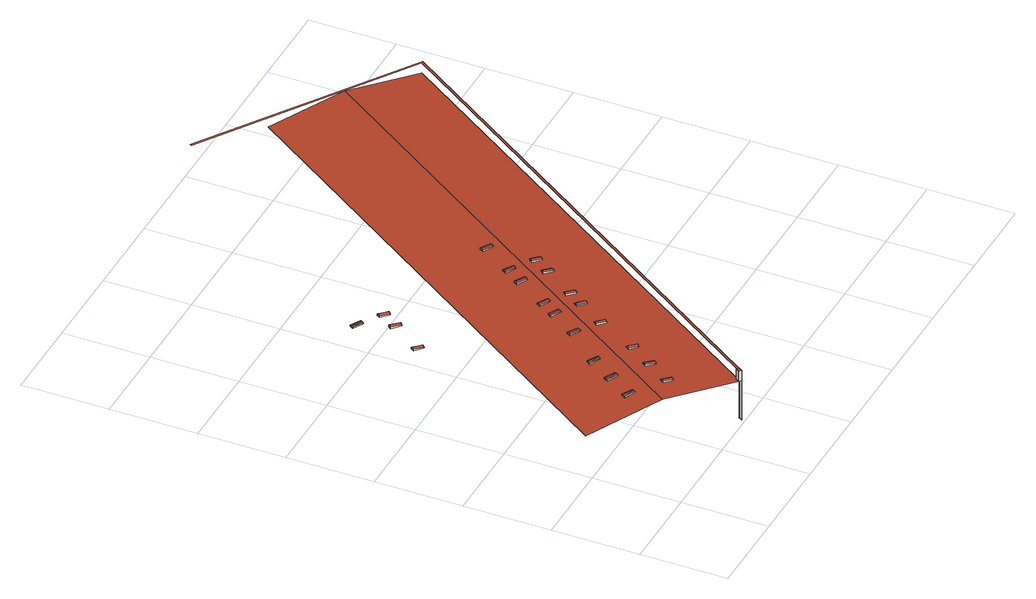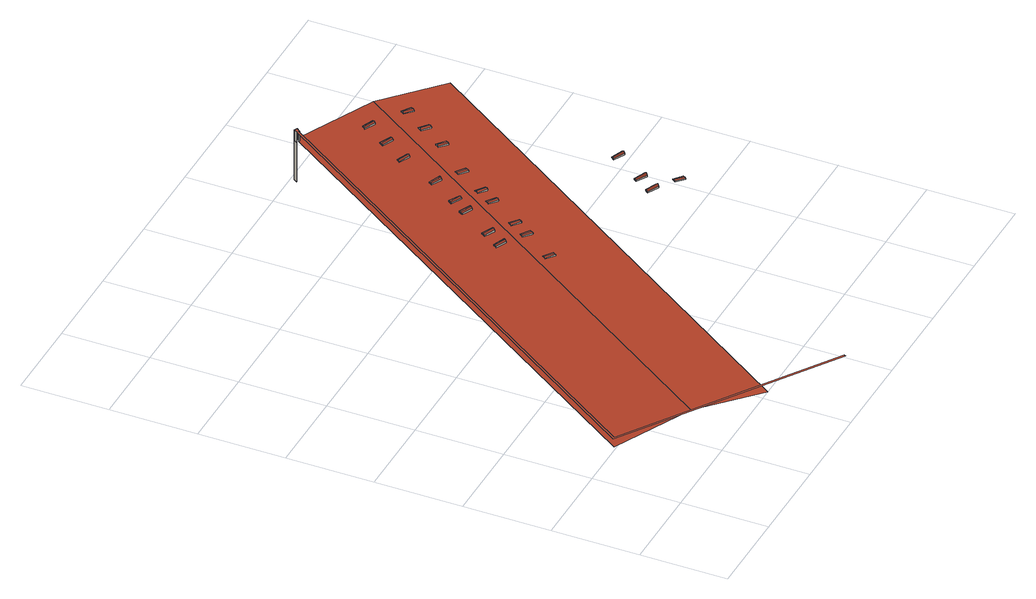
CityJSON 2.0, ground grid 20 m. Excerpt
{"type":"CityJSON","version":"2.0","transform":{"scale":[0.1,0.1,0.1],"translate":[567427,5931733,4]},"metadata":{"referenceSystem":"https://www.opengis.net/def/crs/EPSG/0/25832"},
"CityObjects":{
"building1":{"type":"Building","attributes":{"Grundfläche 2D":"37294.614935","Grundhöhe NN":"4.734"},"children":["building1-1","building1-2","building1-3","building1-4","building1-5","building1-6","building1-7","building1-8","building1-9","building1-10","building1-11","building1-12","building1-13","building1-14","building1-15","building1-16","building1-17","building1-18","building1-19","building1-20","building1-21"],"geometry":[{"type":"MultiSurface","lod":"3","boundaries":[[[0,1,2,3]],[[3,4,5,0]],[[1,6,7,2]],[[8,5,4,9]],[[6,1,10,11]],[[12,6,11,13]],[[6,12,14,7]],[[15,16,17,18]],[[0,5,8,19,15,18]],[[7,14,20,21,22,23,9,4,3,2]]],"semantics":{"surfaces":[{"type":"WallSurface"},{"type":"RoofSurface"}],"values":[0,0,0,0,0,0,0,1,1,1]}}]},
"building1-1":{"type":"BuildingInstallation","parents":["building1"],"geometry":[{"type":"MultiSurface","lod":"3","boundaries":[[[24,25,26,27]],[[24,27,28]],[[24,28,29]],[[30,31,32,28,27,26]],[[32,33,29,28]],[[29,33,34,25,24]],[[34,30,26,25]]],"semantics":{"surfaces":[{"type":"RoofSurface"},{"type":"WallSurface"}],"values":[0,0,0,1,1,1,1]}}]},
"building1-2":{"type":"BuildingInstallation","parents":["building1"],"geometry":[{"type":"MultiSurface","lod":"3","boundaries":[[[35,36,37,38]],[[35,38,39]],[[35,39,40]],[[37,41,42,39,38]],[[42,43,40,39]],[[40,43,44,36,35]],[[44,41,37,36]]],"semantics":{"surfaces":[{"type":"RoofSurface"},{"type":"WallSurface"}],"values":[0,0,0,1,1,1,1]}}]},
"building1-3":{"type":"BuildingInstallation","parents":["building1"],"geometry":[{"type":"MultiSurface","lod":"3","boundaries":[[[45,46,47,48]],[[49,46,45,50]],[[51,52,48,47]],[[48,52,53,50,45]],[[53,54,49,50]],[[49,54,51,47,46]]],"semantics":{"surfaces":[{"type":"RoofSurface"},{"type":"WallSurface"}],"values":[0,0,1,1,1,1]}}]},
"building1-4":{"type":"BuildingInstallation","parents":["building1"],"geometry":[{"type":"MultiSurface","lod":"3","boundaries":[[[55,56,57,58]],[[59,56,55,60]],[[61,62,58,57]],[[58,62,63,60,55]],[[63,64,59,60]],[[59,64,61,57,56]]],"semantics":{"surfaces":[{"type":"RoofSurface"},{"type":"WallSurface"}],"values":[0,0,1,1,1,1]}}]},
"building1-5":{"type":"BuildingInstallation","parents":["building1"],"geometry":[{"type":"MultiSurface","lod":"3","boundaries":[[[65,66,67,68]],[[65,68,69]],[[65,69,70]],[[67,71,72,69,68]],[[72,73,70,69]],[[70,73,74,66,65]],[[74,71,67,66]]],"semantics":{"surfaces":[{"type":"RoofSurface"},{"type":"WallSurface"}],"values":[0,0,0,1,1,1,1]}}]},
"building1-6":{"type":"BuildingInstallation","parents":["building1"],"geometry":[{"type":"MultiSurface","lod":"3","boundaries":[[[75,76,77,78]],[[79,76,75,80]],[[81,82,78,77]],[[78,82,83,80,75]],[[83,84,79,80]],[[79,84,81,77,76]]],"semantics":{"surfaces":[{"type":"RoofSurface"},{"type":"WallSurface"}],"values":[0,0,1,1,1,1]}}]},
"building1-7":{"type":"BuildingInstallation","parents":["building1"],"geometry":[{"type":"MultiSurface","lod":"3","boundaries":[[[85,86,87]],[[88,86,85]],[[89,85,87,90]],[[86,91,92,90,87]],[[92,93,89,90]],[[89,93,94,88,85]],[[94,91,86,88]]],"semantics":{"surfaces":[{"type":"RoofSurface"},{"type":"WallSurface"}],"values":[0,0,0,1,1,1,1]}}]},
"building1-8":{"type":"BuildingInstallation","parents":["building1"],"geometry":[{"type":"MultiSurface","lod":"3","boundaries":[[[95,96,97,98]],[[99,96,95,100]],[[101,102,98,97]],[[98,102,103,100,95]],[[103,104,99,100]],[[99,104,101,97,96]]],"semantics":{"surfaces":[{"type":"RoofSurface"},{"type":"WallSurface"}],"values":[0,0,1,1,1,1]}}]},
"building1-9":{"type":"BuildingInstallation","parents":["building1"],"geometry":[{"type":"MultiSurface","lod":"3","boundaries":[[[105,106,107,108]],[[109,106,105,110]],[[111,112,108,107]],[[108,112,113,110,105]],[[109,110,113,114]],[[114,115,111,107,106,109]]],"semantics":{"surfaces":[{"type":"RoofSurface"},{"type":"WallSurface"}],"values":[0,0,1,1,1,1]}}]},
"building1-10":{"type":"BuildingInstallation","parents":["building1"],"geometry":[{"type":"MultiSurface","lod":"3","boundaries":[[[116,117,118,119]],[[120,116,119,121]],[[122,123,121,119,118]],[[120,121,123,124]],[[120,124,125,117,116]],[[125,122,118,117]]],"semantics":{"surfaces":[{"type":"RoofSurface"},{"type":"WallSurface"}],"values":[0,0,1,1,1,1]}}]},
"building1-11":{"type":"BuildingInstallation","parents":["building1"],"geometry":[{"type":"MultiSurface","lod":"3","boundaries":[[[126,127,128,129]],[[130,127,126,131]],[[132,133,129,128]],[[133,134,135,131,126,129]],[[135,136,130,131]],[[130,136,132,128,127]]],"semantics":{"surfaces":[{"type":"RoofSurface"},{"type":"WallSurface"}],"values":[0,0,1,1,1,1]}}]},
"building1-12":{"type":"BuildingInstallation","parents":["building1"],"geometry":[{"type":"MultiSurface","lod":"3","boundaries":[[[137,138,139,140]],[[141,138,137,142]],[[143,144,140,139]],[[140,144,145,142,137]],[[145,146,141,142]],[[146,147,143,139,138,141]]],"semantics":{"surfaces":[{"type":"RoofSurface"},{"type":"WallSurface"}],"values":[0,0,1,1,1,1]}}]},
"building1-13":{"type":"BuildingInstallation","parents":["building1"],"geometry":[{"type":"MultiSurface","lod":"3","boundaries":[[[148,149,150,151]],[[152,148,151,153]],[[150,154,155,153,151]],[[155,156,152,153]],[[152,156,157,149,148]],[[157,154,150,149]]],"semantics":{"surfaces":[{"type":"RoofSurface"},{"type":"WallSurface"}],"values":[0,0,1,1,1,1]}}]},
"building1-14":{"type":"BuildingInstallation","parents":["building1"],"geometry":[{"type":"MultiSurface","lod":"3","boundaries":[[[158,159,160,161]],[[162,158,161,163]],[[164,165,166,163,161,160]],[[166,167,162,163]],[[162,167,168,159,158]],[[168,164,160,159]]],"semantics":{"surfaces":[{"type":"RoofSurface"},{"type":"WallSurface"}],"values":[0,0,1,1,1,1]}}]},
"building1-15":{"type":"BuildingInstallation","parents":["building1"],"geometry":[{"type":"MultiSurface","lod":"3","boundaries":[[[169,170,171,172]],[[173,170,169,174]],[[175,176,172,171]],[[172,176,177,174,169]],[[177,178,173,174]],[[173,178,175,171,170]]],"semantics":{"surfaces":[{"type":"RoofSurface"},{"type":"WallSurface"}],"values":[0,0,1,1,1,1]}}]},
"building1-16":{"type":"BuildingInstallation","parents":["building1"],"geometry":[{"type":"MultiSurface","lod":"3","boundaries":[[[179,180,181,182]],[[183,180,179,184]],[[185,186,182,181]],[[182,186,187,184,179]],[[187,188,183,184]],[[183,188,185,181,180]]],"semantics":{"surfaces":[{"type":"RoofSurface"},{"type":"WallSurface"}],"values":[0,0,1,1,1,1]}}]},
"building1-17":{"type":"BuildingInstallation","parents":["building1"],"geometry":[{"type":"MultiSurface","lod":"3","boundaries":[[[189,190,191,192]],[[193,189,192,194]],[[191,195,196,194,192]],[[196,197,193,194]],[[193,197,198,190,189]],[[198,195,191,190]]],"semantics":{"surfaces":[{"type":"RoofSurface"},{"type":"WallSurface"}],"values":[0,0,1,1,1,1]}}]},
"building1-18":{"type":"BuildingInstallation","parents":["building1"],"geometry":[{"type":"MultiSurface","lod":"3","boundaries":[[[199,200,201,202]],[[203,199,202,204]],[[201,205,206,204,202]],[[206,207,203,204]],[[203,207,208,200,199]],[[208,205,201,200]]],"semantics":{"surfaces":[{"type":"RoofSurface"},{"type":"WallSurface"}],"values":[0,0,1,1,1,1]}}]},
"building1-19":{"type":"BuildingInstallation","parents":["building1"],"geometry":[{"type":"MultiSurface","lod":"3","boundaries":[[[209,210,211,212]],[[213,210,209,214]],[[215,216,212,211]],[[212,216,217,214,209]],[[217,218,213,214]],[[213,218,215,211,210]]],"semantics":{"surfaces":[{"type":"RoofSurface"},{"type":"WallSurface"}],"values":[0,0,1,1,1,1]}}]},
"building1-20":{"type":"BuildingInstallation","parents":["building1"],"geometry":[{"type":"MultiSurface","lod":"3","boundaries":[[[219,220,221,222]],[[223,220,219,224]],[[225,226,222,221]],[[222,226,227,224,219]],[[227,228,223,224]],[[223,228,225,221,220]]],"semantics":{"surfaces":[{"type":"RoofSurface"},{"type":"WallSurface"}],"values":[0,0,1,1,1,1]}}]},
"building1-21":{"type":"BuildingInstallation","parents":["building1"],"geometry":[{"type":"MultiSurface","lod":"3","boundaries":[[[229,230,231,232]],[[233,229,232,234]],[[235,236,237,234,232,231]],[[237,238,233,234]],[[233,238,239,230,229]],[[239,235,231,230]]],"semantics":{"surfaces":[{"type":"RoofSurface"},{"type":"WallSurface"}],"values":[0,0,1,1,1,1]}}]}
},
"vertices":[
[307,11,108],[314,7,107],[314,7,133],[307,11,133],[313,20,133],[313,20,108],[319,15,107],[319,15,133],[315,18,108],[315,18,133],[314,7,7],[319,15,7],[318,15,107],[318,15,7],[318,15,133],[854,1156,132],[702,1259,109],[2,215,109],[155,113,132],[1008,1053,108],[1014,1054,133],[551,1365,133],[549,1361,133],[1008,1053,133],
[160,181,132],[163,185,130],[142,199,128],[139,195,129],[136,190,128],[158,177,130],[142,199,125],[139,195,125],[136,190,125],[158,177,128],[163,185,128],
[198,237,132],[201,242,130],[179,256,128],[176,251,129],[174,247,128],[195,233,130],[179,256,124],[174,247,124],[195,233,128],[201,242,128],
[238,129,128],[216,143,133],[214,139,131],[234,125,126],[219,147,131],[240,133,126],[214,139,127],[234,125,124],[240,133,124],[219,147,127],
[121,639,131],[100,653,136],[97,649,133],[118,635,128],[102,657,132],[124,642,128],[97,649,129],[118,635,126],[124,642,126],[102,657,129],
[235,294,132],[238,298,130],[217,312,128],[214,308,129],[211,303,128],[233,290,130],[217,312,124],[211,303,124],[233,290,128],[238,298,128],
[275,186,128],[253,200,133],[251,196,131],[271,181,126],[256,204,131],[277,190,126],[251,196,127],[271,181,124],[277,190,124],[256,204,127],
[121,801,130],[139,782,131],[141,786,132],[118,797,129],[124,805,129],[144,790,131],[139,782,129],[144,790,129],[124,805,126],[118,797,126],
[171,713,132],[149,727,137],[146,723,134],[168,709,129],[152,731,133],[173,716,129],[146,723,129],[168,709,126],[173,716,126],[152,731,129],
[313,242,128],[291,256,133],[289,252,131],[309,238,126],[294,260,131],[315,246,126],[289,252,127],[309,238,124],[315,246,124],[294,260,127],[291,256,127],
[306,371,132],[309,376,131],[287,390,130],[285,385,131],[303,367,131],[282,381,130],[287,390,126],[282,381,126],[303,367,129],[309,376,129],
[196,750,132],[174,765,137],[172,761,134],[193,746,129],[177,769,133],[199,754,129],[172,761,129],[193,746,126],[196,750,126],[199,754,126],[177,769,129],
[359,337,131],[338,350,135],[335,346,134],[356,332,129],[341,354,133],[361,340,129],[335,346,129],[356,332,126],[361,340,126],[341,354,129],[338,350,129],
[349,435,132],[351,440,131],[330,453,130],[327,449,131],[346,431,131],[325,445,130],[330,453,126],[325,445,126],[346,431,129],[351,440,129],
[373,471,132],[376,475,131],[354,489,130],[351,485,131],[370,467,131],[349,481,130],[354,489,126],[351,485,126],[349,481,126],[370,467,129],[376,475,129],
[402,401,131],[380,414,134],[378,410,132],[398,396,129],[383,418,132],[404,404,129],[378,410,129],[398,396,126],[404,404,126],[383,418,129],
[426,436,131],[405,450,135],[402,446,134],[423,431,129],[408,454,133],[428,440,129],[402,446,129],[423,431,126],[428,440,126],[408,454,129],
[422,545,132],[425,550,131],[403,563,130],[401,559,131],[419,541,131],[398,555,130],[403,563,126],[398,555,126],[419,541,129],[425,550,129],
[448,583,132],[451,587,131],[429,601,130],[426,597,131],[445,579,131],[424,592,130],[429,601,126],[424,592,126],[445,579,129],[451,587,129],
[475,510,131],[454,524,135],[451,520,134],[472,505,129],[457,528,133],[477,514,129],[451,520,129],[472,505,126],[477,514,126],[457,528,129],
[501,548,131],[480,562,135],[477,558,134],[498,544,129],[483,566,133],[503,552,129],[477,558,129],[498,544,126],[503,552,126],[483,566,129],
[497,657,132],[500,662,131],[478,675,130],[476,671,131],[494,653,131],[473,667,130],[478,675,126],[476,671,126],[473,667,126],[494,653,129],[500,662,129]
]}
